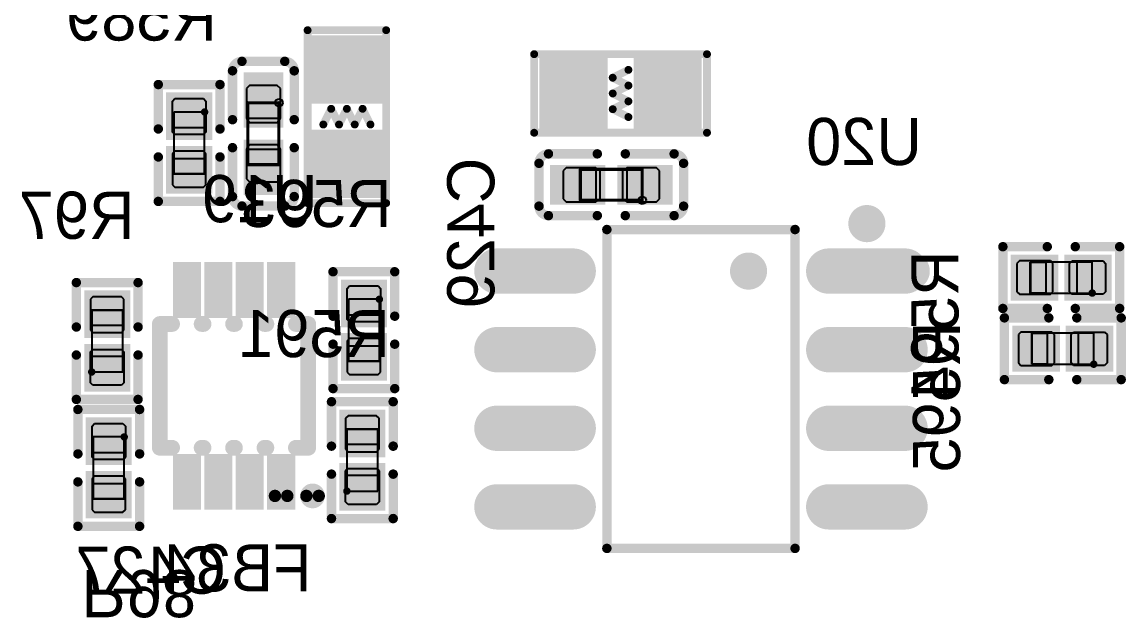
# Model space of a CAD drawing. Header units: millimetres. Extents: x 892 to 1144, y 1011 to 1123.
# Drawn here: x 1069.1 to 1086.95, y 1044.78 to 1054.4 of the extents above; entities that cross this region are included whole.
import ezdxf

# ---------------------------------------------------------------- set-up
doc = ezdxf.new("R2010")
doc.units = ezdxf.units.MM
for name, color, linetype in [('BottomLayer', 5, 'Continuous'), ('BottomOverlay', 54, 'Continuous'), ('BottomPaste', 16, 'Continuous'), ('BottomSolder', 6, 'Continuous'), ('Mechanical15', 56, 'Continuous'), ('Mechanical4', 56, 'Continuous'), ('Mechanical5', 56, 'Continuous'), ('Mechanical6', 56, 'Continuous')]:
    doc.layers.add(name, color=color, linetype=linetype)

msp = doc.modelspace()

# ---------------------------------------------------------------- linework, layer by layer
at = {"layer": 'BottomLayer', "const_width": 0.63}
for points in [[(1078.01, 1050.38), (1076.775, 1050.38)], [(1083.375, 1050.38), (1082.14, 1050.38)], [(1078.01, 1049.11), (1076.775, 1049.11)], [(1083.375, 1049.11), (1082.14, 1049.11)], [(1078.01, 1047.84), (1076.775, 1047.84)], [(1083.375, 1047.84), (1082.14, 1047.84)], [(1078.01, 1046.57), (1076.775, 1046.57)], [(1083.375, 1046.57), (1082.14, 1046.57)]]:
    msp.add_lwpolyline(points, dxfattribs=at)
at = {"layer": 'BottomLayer', "const_width": 0.315}
for points in [[(1076.618, 1050.38, 1), (1076.933, 1050.38, 1)], [(1077.853, 1050.38, 1), (1078.168, 1050.38, 1)], [(1081.982, 1050.38, 1), (1082.297, 1050.38, 1)], [(1083.217, 1050.38, 1), (1083.532, 1050.38, 1)], [(1076.618, 1049.11, 1), (1076.933, 1049.11, 1)], [(1077.853, 1049.11, 1), (1078.168, 1049.11, 1)], [(1081.982, 1049.11, 1), (1082.297, 1049.11, 1)], [(1083.217, 1049.11, 1), (1083.532, 1049.11, 1)], [(1076.618, 1047.84, 1), (1076.933, 1047.84, 1)], [(1077.853, 1047.84, 1), (1078.168, 1047.84, 1)], [(1081.982, 1047.84, 1), (1082.297, 1047.84, 1)], [(1083.217, 1047.84, 1), (1083.532, 1047.84, 1)], [(1076.618, 1046.57, 1), (1076.933, 1046.57, 1)], [(1077.853, 1046.57, 1), (1078.168, 1046.57, 1)], [(1081.982, 1046.57, 1), (1082.297, 1046.57, 1)], [(1083.217, 1046.57, 1), (1083.532, 1046.57, 1)]]:
    msp.add_lwpolyline(points, format="xyb", close=True, dxfattribs=at)
at = {"layer": 'BottomLayer'}
for points in [[(1073.842, 1053.187), (1074.858, 1053.187), (1073.842, 1054.086), (1074.858, 1054.086)], [(1078.462, 1052.742), (1078.462, 1053.758), (1077.564, 1052.742), (1077.564, 1053.758)], [(1079.986, 1052.742), (1079.986, 1053.758), (1079.088, 1052.742), (1079.088, 1053.758)], [(1072.73, 1053.54), (1072.73, 1052.75), (1073.27, 1053.54), (1073.27, 1052.75)], [(1071.53, 1053.166), (1071.53, 1052.6), (1072.07, 1053.166), (1072.07, 1052.6)], [(1072.73, 1052.45), (1072.73, 1051.66), (1073.27, 1052.45), (1073.27, 1051.66)], [(1073.842, 1051.663), (1074.858, 1051.663), (1073.842, 1052.562), (1074.858, 1052.562)], [(1071.53, 1052.3), (1071.53, 1051.734), (1072.07, 1052.3), (1072.07, 1051.734)], [(1078.475, 1052.045), (1077.685, 1052.045), (1078.475, 1051.505), (1077.685, 1051.505)], [(1079.565, 1052.045), (1078.775, 1052.045), (1079.565, 1051.505), (1078.775, 1051.505)], [(1085.75, 1050.545), (1085.184, 1050.545), (1085.75, 1050.005), (1085.184, 1050.005)], [(1086.616, 1050.545), (1086.05, 1050.545), (1086.616, 1050.005), (1086.05, 1050.005)], [(1071.638, 1049.725), (1071.888, 1049.725), (1071.638, 1050.425), (1071.888, 1050.425)], [(1072.146, 1049.725), (1072.396, 1049.725), (1072.146, 1050.425), (1072.396, 1050.425)], [(1072.654, 1049.725), (1072.904, 1049.725), (1072.654, 1050.425), (1072.904, 1050.425)], [(1073.162, 1049.725), (1073.412, 1049.725), (1073.162, 1050.425), (1073.412, 1050.425)], [(1074.355, 1050.141), (1074.355, 1049.575), (1074.895, 1050.141), (1074.895, 1049.575)], [(1070.745, 1049.4), (1070.745, 1049.966), (1070.205, 1049.4), (1070.205, 1049.966)], [(1074.355, 1049.275), (1074.355, 1048.709), (1074.895, 1049.275), (1074.895, 1048.709)], [(1085.775, 1049.395), (1085.209, 1049.395), (1085.775, 1048.855), (1085.209, 1048.855)], [(1086.641, 1049.395), (1086.075, 1049.395), (1086.641, 1048.855), (1086.075, 1048.855)], [(1070.745, 1048.534), (1070.745, 1049.1), (1070.205, 1048.534), (1070.205, 1049.1)], [(1074.87, 1047.475), (1074.87, 1048.041), (1074.33, 1047.475), (1074.33, 1048.041)], [(1070.23, 1047.916), (1070.23, 1047.35), (1070.77, 1047.916), (1070.77, 1047.35)], [(1071.638, 1046.625), (1071.888, 1046.625), (1071.638, 1047.325), (1071.888, 1047.325)], [(1072.146, 1046.625), (1072.396, 1046.625), (1072.146, 1047.325), (1072.396, 1047.325)], [(1072.654, 1046.625), (1072.904, 1046.625), (1072.654, 1047.325), (1072.904, 1047.325)], [(1073.162, 1046.625), (1073.412, 1046.625), (1073.162, 1047.325), (1073.412, 1047.325)], [(1074.87, 1046.609), (1074.87, 1047.175), (1074.33, 1046.609), (1074.33, 1047.175)], [(1070.23, 1047.05), (1070.23, 1046.484), (1070.77, 1047.05), (1070.77, 1046.484)]]:
    msp.add_solid(points, dxfattribs=at)
at = {"layer": 'BottomOverlay'}
for points, const_width in [([(1073.715, 1054.272), (1074.985, 1054.272)], 0.127), ([(1073.715, 1051.478), (1073.715, 1054.272)], 0.127), ([(1074.985, 1051.478), (1074.985, 1054.272)], 0.127), ([(1077.378, 1053.885), (1080.172, 1053.885)], 0.127), ([(1077.378, 1052.615), (1077.378, 1053.885)], 0.127), ([(1080.172, 1052.615), (1080.172, 1053.885)], 0.127), ([(1072.501, 1052.826), (1072.501, 1053.616)], 0.152), ([(1072.654, 1053.769), (1073.346, 1053.769)], 0.152), ([(1073.499, 1052.826), (1073.499, 1053.616)], 0.152), ([(1078.648, 1053.504), (1078.902, 1053.631)], 0.127), ([(1078.648, 1053.504), (1078.902, 1053.377)], 0.127), ([(1071.301, 1053.394), (1072.299, 1053.394)], 0.152), ([(1071.301, 1052.676), (1071.301, 1053.394)], 0.152), ([(1072.299, 1052.676), (1072.299, 1053.394)], 0.152), ([(1078.648, 1053.25), (1078.902, 1053.377)], 0.127), ([(1078.648, 1053.25), (1078.902, 1053.123)], 0.127), ([(1078.648, 1052.996), (1078.902, 1053.123)], 0.127), ([(1073.969, 1052.748), (1074.096, 1053.002)], 0.127), ([(1074.096, 1053.002), (1074.223, 1052.748)], 0.127), ([(1074.223, 1052.748), (1074.35, 1053.002)], 0.127), ([(1074.35, 1053.002), (1074.477, 1052.748)], 0.127), ([(1074.477, 1052.748), (1074.604, 1053.002)], 0.127), ([(1074.604, 1053.002), (1074.731, 1052.748)], 0.127), ([(1078.648, 1052.996), (1078.902, 1052.869)], 0.127), ([(1077.378, 1052.615), (1080.172, 1052.615)], 0.127), ([(1072.501, 1051.584), (1072.501, 1052.374)], 0.152), ([(1073.499, 1051.584), (1073.499, 1052.374)], 0.152), ([(1071.301, 1051.506), (1071.301, 1052.224)], 0.152), ([(1072.299, 1051.506), (1072.299, 1052.224)], 0.152), ([(1077.609, 1052.274), (1078.399, 1052.274)], 0.152), ([(1078.851, 1052.274), (1079.641, 1052.274)], 0.152), ([(1077.456, 1051.429), (1077.456, 1052.121)], 0.152), ([(1079.794, 1051.429), (1079.794, 1052.121)], 0.152), ([(1071.301, 1051.506), (1072.299, 1051.506)], 0.152), ([(1073.715, 1051.478), (1074.985, 1051.478)], 0.127), ([(1072.654, 1051.431), (1073.346, 1051.431)], 0.152), ([(1077.609, 1051.276), (1078.399, 1051.276)], 0.152), ([(1078.851, 1051.276), (1079.641, 1051.276)], 0.152), ([(1078.554, 1045.899), (1078.554, 1051.051)], 0.152), ([(1078.554, 1051.051), (1081.596, 1051.051)], 0.152), ([(1081.596, 1045.899), (1081.596, 1051.051)], 0.152), ([(1084.956, 1049.776), (1084.956, 1050.774)], 0.152), ([(1084.956, 1050.774), (1085.674, 1050.774)], 0.152), ([(1086.126, 1050.774), (1086.844, 1050.774)], 0.152), ([(1086.844, 1049.776), (1086.844, 1050.774)], 0.152), ([(1074.126, 1050.369), (1075.124, 1050.369)], 0.152), ([(1074.126, 1049.651), (1074.126, 1050.369)], 0.152), ([(1075.124, 1049.651), (1075.124, 1050.369)], 0.152), ([(1069.976, 1049.476), (1069.976, 1050.194)], 0.152), ([(1069.976, 1050.194), (1070.974, 1050.194)], 0.152), ([(1070.974, 1049.476), (1070.974, 1050.194)], 0.152), ([(1084.956, 1049.776), (1085.674, 1049.776)], 0.152), ([(1086.126, 1049.776), (1086.844, 1049.776)], 0.152), ([(1071.325, 1047.525), (1071.325, 1049.525)], 0.254), ([(1071.325, 1049.525), (1071.525, 1049.525)], 0.254), ([(1072.001, 1049.525), (1072.033, 1049.525)], 0.254), ([(1072.509, 1049.525), (1072.541, 1049.525)], 0.254), ([(1073.017, 1049.525), (1073.049, 1049.525)], 0.254), ([(1073.525, 1049.525), (1073.725, 1049.525)], 0.254), ([(1073.725, 1047.525), (1073.725, 1049.525)], 0.254), ([(1084.981, 1048.626), (1084.981, 1049.624)], 0.152), ([(1084.981, 1049.624), (1085.699, 1049.624)], 0.152), ([(1086.151, 1049.624), (1086.869, 1049.624)], 0.152), ([(1086.869, 1048.626), (1086.869, 1049.624)], 0.152), ([(1074.126, 1048.481), (1074.126, 1049.199)], 0.152), ([(1075.124, 1048.481), (1075.124, 1049.199)], 0.152), ([(1069.976, 1048.306), (1069.976, 1049.024)], 0.152), ([(1070.974, 1048.306), (1070.974, 1049.024)], 0.152), ([(1084.981, 1048.626), (1085.699, 1048.626)], 0.152), ([(1086.151, 1048.626), (1086.869, 1048.626)], 0.152), ([(1074.126, 1048.481), (1075.124, 1048.481)], 0.152), ([(1069.976, 1048.306), (1070.974, 1048.306)], 0.152), ([(1074.101, 1047.551), (1074.101, 1048.269)], 0.152), ([(1074.101, 1048.269), (1075.099, 1048.269)], 0.152), ([(1075.099, 1047.551), (1075.099, 1048.269)], 0.152), ([(1070.001, 1048.144), (1070.999, 1048.144)], 0.152), ([(1070.001, 1047.426), (1070.001, 1048.144)], 0.152), ([(1070.999, 1047.426), (1070.999, 1048.144)], 0.152), ([(1071.325, 1047.525), (1071.525, 1047.525)], 0.254), ([(1072.001, 1047.525), (1072.033, 1047.525)], 0.254), ([(1072.509, 1047.525), (1072.541, 1047.525)], 0.254), ([(1073.017, 1047.525), (1073.049, 1047.525)], 0.254), ([(1073.525, 1047.525), (1073.725, 1047.525)], 0.254), ([(1074.101, 1046.381), (1074.101, 1047.099)], 0.152), ([(1075.099, 1046.381), (1075.099, 1047.099)], 0.152), ([(1070.001, 1046.256), (1070.001, 1046.974)], 0.152), ([(1070.999, 1046.256), (1070.999, 1046.974)], 0.152), ([(1074.101, 1046.381), (1075.099, 1046.381)], 0.152), ([(1070.001, 1046.256), (1070.999, 1046.256)], 0.152), ([(1078.554, 1045.899), (1081.596, 1045.899)], 0.152)]:
    msp.add_lwpolyline(points, dxfattribs=dict(at, const_width=const_width))
for points, const_width in [([(1073.683, 1054.272, 1), (1073.747, 1054.272, 1)], 0.0635), ([(1073.683, 1054.272, 1), (1073.747, 1054.272, 1)], 0.0635), ([(1074.953, 1054.272, 1), (1075.017, 1054.272, 1)], 0.0635), ([(1074.953, 1054.272, 1), (1075.017, 1054.272, 1)], 0.0635), ([(1077.346, 1053.885, 1), (1077.41, 1053.885, 1)], 0.0635), ([(1077.346, 1053.885, 1), (1077.41, 1053.885, 1)], 0.0635), ([(1080.14, 1053.885, 1), (1080.204, 1053.885, 1)], 0.0635), ([(1080.14, 1053.885, 1), (1080.204, 1053.885, 1)], 0.0635), ([(1072.463, 1053.616, 1), (1072.539, 1053.616, 1)], 0.0762), ([(1072.463, 1053.616, 1), (1072.539, 1053.616, 1)], 0.0762), ([(1072.616, 1053.769, 1), (1072.692, 1053.769, 1)], 0.0762), ([(1072.616, 1053.769, 1), (1072.692, 1053.769, 1)], 0.0762), ([(1073.308, 1053.769, 1), (1073.384, 1053.769, 1)], 0.0762), ([(1073.308, 1053.769, 1), (1073.384, 1053.769, 1)], 0.0762), ([(1073.46, 1053.616, 1), (1073.537, 1053.616, 1)], 0.0762), ([(1073.46, 1053.616, 1), (1073.537, 1053.616, 1)], 0.0762), ([(1078.87, 1053.631, 1), (1078.934, 1053.631, 1)], 0.0635), ([(1078.616, 1053.504, 1), (1078.68, 1053.504, 1)], 0.0635), ([(1078.616, 1053.504, 1), (1078.68, 1053.504, 1)], 0.0635), ([(1071.263, 1053.394, 1), (1071.339, 1053.394, 1)], 0.0762), ([(1071.263, 1053.394, 1), (1071.339, 1053.394, 1)], 0.0762), ([(1072.26, 1053.394, 1), (1072.337, 1053.394, 1)], 0.0762), ([(1072.26, 1053.394, 1), (1072.337, 1053.394, 1)], 0.0762), ([(1078.87, 1053.377, 1), (1078.934, 1053.377, 1)], 0.0635), ([(1078.87, 1053.377, 1), (1078.934, 1053.377, 1)], 0.0635), ([(1078.616, 1053.25, 1), (1078.68, 1053.25, 1)], 0.0635), ([(1078.616, 1053.25, 1), (1078.68, 1053.25, 1)], 0.0635), ([(1078.87, 1053.123, 1), (1078.934, 1053.123, 1)], 0.0635), ([(1078.87, 1053.123, 1), (1078.934, 1053.123, 1)], 0.0635), ([(1074.064, 1053.002, 1), (1074.128, 1053.002, 1)], 0.0635), ([(1074.064, 1053.002, 1), (1074.128, 1053.002, 1)], 0.0635), ([(1074.318, 1053.002, 1), (1074.382, 1053.002, 1)], 0.0635), ([(1074.318, 1053.002, 1), (1074.382, 1053.002, 1)], 0.0635), ([(1074.572, 1053.002, 1), (1074.636, 1053.002, 1)], 0.0635), ([(1074.572, 1053.002, 1), (1074.636, 1053.002, 1)], 0.0635), ([(1078.616, 1052.996, 1), (1078.68, 1052.996, 1)], 0.0635), ([(1078.616, 1052.996, 1), (1078.68, 1052.996, 1)], 0.0635), ([(1072.463, 1052.826, 1), (1072.539, 1052.826, 1)], 0.0762), ([(1073.46, 1052.826, 1), (1073.537, 1052.826, 1)], 0.0762), ([(1073.937, 1052.748, 1), (1074.001, 1052.748, 1)], 0.0635), ([(1074.191, 1052.748, 1), (1074.255, 1052.748, 1)], 0.0635), ([(1074.191, 1052.748, 1), (1074.255, 1052.748, 1)], 0.0635), ([(1074.445, 1052.748, 1), (1074.509, 1052.748, 1)], 0.0635), ([(1074.445, 1052.748, 1), (1074.509, 1052.748, 1)], 0.0635), ([(1074.699, 1052.748, 1), (1074.763, 1052.748, 1)], 0.0635), ([(1078.87, 1052.869, 1), (1078.934, 1052.869, 1)], 0.0635), ([(1071.263, 1052.676, 1), (1071.339, 1052.676, 1)], 0.0762), ([(1072.26, 1052.676, 1), (1072.337, 1052.676, 1)], 0.0762), ([(1077.346, 1052.615, 1), (1077.41, 1052.615, 1)], 0.0635), ([(1077.346, 1052.615, 1), (1077.41, 1052.615, 1)], 0.0635), ([(1080.14, 1052.615, 1), (1080.204, 1052.615, 1)], 0.0635), ([(1080.14, 1052.615, 1), (1080.204, 1052.615, 1)], 0.0635), ([(1072.463, 1052.374, 1), (1072.539, 1052.374, 1)], 0.0762), ([(1073.46, 1052.374, 1), (1073.537, 1052.374, 1)], 0.0762), ([(1071.263, 1052.224, 1), (1071.339, 1052.224, 1)], 0.0762), ([(1072.26, 1052.224, 1), (1072.337, 1052.224, 1)], 0.0762), ([(1077.571, 1052.274, 1), (1077.647, 1052.274, 1)], 0.0762), ([(1077.571, 1052.274, 1), (1077.647, 1052.274, 1)], 0.0762), ([(1078.361, 1052.274, 1), (1078.437, 1052.274, 1)], 0.0762), ([(1078.813, 1052.274, 1), (1078.889, 1052.274, 1)], 0.0762), ([(1079.603, 1052.274, 1), (1079.679, 1052.274, 1)], 0.0762), ([(1079.603, 1052.274, 1), (1079.679, 1052.274, 1)], 0.0762), ([(1077.418, 1052.121, 1), (1077.494, 1052.121, 1)], 0.0762), ([(1077.418, 1052.121, 1), (1077.494, 1052.121, 1)], 0.0762), ([(1079.756, 1052.121, 1), (1079.832, 1052.121, 1)], 0.0762), ([(1079.756, 1052.121, 1), (1079.832, 1052.121, 1)], 0.0762), ([(1071.263, 1051.506, 1), (1071.339, 1051.506, 1)], 0.0762), ([(1071.263, 1051.506, 1), (1071.339, 1051.506, 1)], 0.0762), ([(1072.26, 1051.506, 1), (1072.337, 1051.506, 1)], 0.0762), ([(1072.26, 1051.506, 1), (1072.337, 1051.506, 1)], 0.0762), ([(1072.463, 1051.584, 1), (1072.539, 1051.584, 1)], 0.0762), ([(1072.463, 1051.584, 1), (1072.539, 1051.584, 1)], 0.0762), ([(1073.46, 1051.584, 1), (1073.537, 1051.584, 1)], 0.0762), ([(1073.46, 1051.584, 1), (1073.537, 1051.584, 1)], 0.0762), ([(1073.683, 1051.478, 1), (1073.747, 1051.478, 1)], 0.0635), ([(1073.683, 1051.478, 1), (1073.747, 1051.478, 1)], 0.0635), ([(1074.953, 1051.478, 1), (1075.017, 1051.478, 1)], 0.0635), ([(1074.953, 1051.478, 1), (1075.017, 1051.478, 1)], 0.0635), ([(1072.616, 1051.431, 1), (1072.692, 1051.431, 1)], 0.0762), ([(1072.616, 1051.431, 1), (1072.692, 1051.431, 1)], 0.0762), ([(1073.308, 1051.431, 1), (1073.384, 1051.431, 1)], 0.0762), ([(1073.308, 1051.431, 1), (1073.384, 1051.431, 1)], 0.0762), ([(1077.418, 1051.429, 1), (1077.494, 1051.429, 1)], 0.0762), ([(1077.418, 1051.429, 1), (1077.494, 1051.429, 1)], 0.0762), ([(1079.756, 1051.429, 1), (1079.832, 1051.429, 1)], 0.0762), ([(1079.756, 1051.429, 1), (1079.832, 1051.429, 1)], 0.0762), ([(1082.908, 1051.147, 1), (1082.607, 1051.147, 1)], 0.3), ([(1077.571, 1051.276, 1), (1077.647, 1051.276, 1)], 0.0762), ([(1077.571, 1051.276, 1), (1077.647, 1051.276, 1)], 0.0762), ([(1078.361, 1051.276, 1), (1078.437, 1051.276, 1)], 0.0762), ([(1078.813, 1051.276, 1), (1078.889, 1051.276, 1)], 0.0762), ([(1079.603, 1051.276, 1), (1079.679, 1051.276, 1)], 0.0762), ([(1079.603, 1051.276, 1), (1079.679, 1051.276, 1)], 0.0762), ([(1082.532, 1051.147, 1), (1082.682, 1051.147, 1)], 0.15), ([(1082.833, 1051.147, 1), (1082.983, 1051.147, 1)], 0.15), ([(1078.515, 1051.051, 1), (1078.592, 1051.051, 1)], 0.0762), ([(1078.515, 1051.051, 1), (1078.592, 1051.051, 1)], 0.0762), ([(1081.558, 1051.051, 1), (1081.635, 1051.051, 1)], 0.0762), ([(1081.558, 1051.051, 1), (1081.635, 1051.051, 1)], 0.0762), ([(1084.918, 1050.774, 1), (1084.994, 1050.774, 1)], 0.0762), ([(1084.918, 1050.774, 1), (1084.994, 1050.774, 1)], 0.0762), ([(1085.636, 1050.774, 1), (1085.712, 1050.774, 1)], 0.0762), ([(1086.088, 1050.774, 1), (1086.164, 1050.774, 1)], 0.0762), ([(1086.806, 1050.774, 1), (1086.882, 1050.774, 1)], 0.0762), ([(1086.806, 1050.774, 1), (1086.882, 1050.774, 1)], 0.0762), ([(1080.994, 1050.38, 1), (1080.694, 1050.38, 1)], 0.3), ([(1080.619, 1050.38, 1), (1080.769, 1050.38, 1)], 0.15), ([(1080.919, 1050.38, 1), (1081.069, 1050.38, 1)], 0.15), ([(1074.088, 1050.369, 1), (1074.164, 1050.369, 1)], 0.0762), ([(1074.088, 1050.369, 1), (1074.164, 1050.369, 1)], 0.0762), ([(1075.086, 1050.369, 1), (1075.162, 1050.369, 1)], 0.0762), ([(1075.086, 1050.369, 1), (1075.162, 1050.369, 1)], 0.0762), ([(1069.938, 1050.194, 1), (1070.014, 1050.194, 1)], 0.0762), ([(1069.938, 1050.194, 1), (1070.014, 1050.194, 1)], 0.0762), ([(1070.936, 1050.194, 1), (1071.012, 1050.194, 1)], 0.0762), ([(1070.936, 1050.194, 1), (1071.012, 1050.194, 1)], 0.0762), ([(1084.918, 1049.776, 1), (1084.994, 1049.776, 1)], 0.0762), ([(1084.918, 1049.776, 1), (1084.994, 1049.776, 1)], 0.0762), ([(1085.636, 1049.776, 1), (1085.712, 1049.776, 1)], 0.0762), ([(1086.088, 1049.776, 1), (1086.164, 1049.776, 1)], 0.0762), ([(1086.806, 1049.776, 1), (1086.882, 1049.776, 1)], 0.0762), ([(1086.806, 1049.776, 1), (1086.882, 1049.776, 1)], 0.0762), ([(1071.262, 1049.525, 1), (1071.389, 1049.525, 1)], 0.127), ([(1071.262, 1049.525, 1), (1071.389, 1049.525, 1)], 0.127), ([(1071.461, 1049.525, 1), (1071.588, 1049.525, 1)], 0.127), ([(1071.938, 1049.525, 1), (1072.065, 1049.525, 1)], 0.127), ([(1071.969, 1049.525, 1), (1072.096, 1049.525, 1)], 0.127), ([(1072.446, 1049.525, 1), (1072.573, 1049.525, 1)], 0.127), ([(1072.477, 1049.525, 1), (1072.604, 1049.525, 1)], 0.127), ([(1072.954, 1049.525, 1), (1073.081, 1049.525, 1)], 0.127), ([(1072.985, 1049.525, 1), (1073.112, 1049.525, 1)], 0.127), ([(1073.462, 1049.525, 1), (1073.589, 1049.525, 1)], 0.127), ([(1073.662, 1049.525, 1), (1073.789, 1049.525, 1)], 0.127), ([(1073.662, 1049.525, 1), (1073.789, 1049.525, 1)], 0.127), ([(1074.088, 1049.651, 1), (1074.164, 1049.651, 1)], 0.0762), ([(1075.086, 1049.651, 1), (1075.162, 1049.651, 1)], 0.0762), ([(1084.943, 1049.624, 1), (1085.019, 1049.624, 1)], 0.0762), ([(1084.943, 1049.624, 1), (1085.019, 1049.624, 1)], 0.0762), ([(1085.661, 1049.624, 1), (1085.737, 1049.624, 1)], 0.0762), ([(1086.113, 1049.624, 1), (1086.189, 1049.624, 1)], 0.0762), ([(1086.831, 1049.624, 1), (1086.907, 1049.624, 1)], 0.0762), ([(1086.831, 1049.624, 1), (1086.907, 1049.624, 1)], 0.0762), ([(1069.938, 1049.476, 1), (1070.014, 1049.476, 1)], 0.0762), ([(1070.936, 1049.476, 1), (1071.012, 1049.476, 1)], 0.0762), ([(1074.088, 1049.199, 1), (1074.164, 1049.199, 1)], 0.0762), ([(1075.086, 1049.199, 1), (1075.162, 1049.199, 1)], 0.0762), ([(1069.938, 1049.024, 1), (1070.014, 1049.024, 1)], 0.0762), ([(1070.936, 1049.024, 1), (1071.012, 1049.024, 1)], 0.0762), ([(1084.943, 1048.626, 1), (1085.019, 1048.626, 1)], 0.0762), ([(1084.943, 1048.626, 1), (1085.019, 1048.626, 1)], 0.0762), ([(1085.661, 1048.626, 1), (1085.737, 1048.626, 1)], 0.0762), ([(1086.113, 1048.626, 1), (1086.189, 1048.626, 1)], 0.0762), ([(1086.831, 1048.626, 1), (1086.907, 1048.626, 1)], 0.0762), ([(1086.831, 1048.626, 1), (1086.907, 1048.626, 1)], 0.0762), ([(1074.088, 1048.481, 1), (1074.164, 1048.481, 1)], 0.0762), ([(1074.088, 1048.481, 1), (1074.164, 1048.481, 1)], 0.0762), ([(1075.086, 1048.481, 1), (1075.162, 1048.481, 1)], 0.0762), ([(1075.086, 1048.481, 1), (1075.162, 1048.481, 1)], 0.0762), ([(1069.938, 1048.306, 1), (1070.014, 1048.306, 1)], 0.0762), ([(1069.938, 1048.306, 1), (1070.014, 1048.306, 1)], 0.0762), ([(1070.936, 1048.306, 1), (1071.012, 1048.306, 1)], 0.0762), ([(1070.936, 1048.306, 1), (1071.012, 1048.306, 1)], 0.0762), ([(1074.063, 1048.269, 1), (1074.139, 1048.269, 1)], 0.0762), ([(1074.063, 1048.269, 1), (1074.139, 1048.269, 1)], 0.0762), ([(1075.06, 1048.269, 1), (1075.137, 1048.269, 1)], 0.0762), ([(1075.06, 1048.269, 1), (1075.137, 1048.269, 1)], 0.0762), ([(1069.963, 1048.144, 1), (1070.039, 1048.144, 1)], 0.0762), ([(1069.963, 1048.144, 1), (1070.039, 1048.144, 1)], 0.0762), ([(1070.96, 1048.144, 1), (1071.037, 1048.144, 1)], 0.0762), ([(1070.96, 1048.144, 1), (1071.037, 1048.144, 1)], 0.0762), ([(1071.262, 1047.525, 1), (1071.389, 1047.525, 1)], 0.127), ([(1071.262, 1047.525, 1), (1071.389, 1047.525, 1)], 0.127), ([(1071.461, 1047.525, 1), (1071.588, 1047.525, 1)], 0.127), ([(1071.938, 1047.525, 1), (1072.065, 1047.525, 1)], 0.127), ([(1071.969, 1047.525, 1), (1072.096, 1047.525, 1)], 0.127), ([(1072.446, 1047.525, 1), (1072.573, 1047.525, 1)], 0.127), ([(1072.477, 1047.525, 1), (1072.604, 1047.525, 1)], 0.127), ([(1072.954, 1047.525, 1), (1073.081, 1047.525, 1)], 0.127), ([(1072.985, 1047.525, 1), (1073.112, 1047.525, 1)], 0.127), ([(1073.462, 1047.525, 1), (1073.589, 1047.525, 1)], 0.127), ([(1073.662, 1047.525, 1), (1073.789, 1047.525, 1)], 0.127), ([(1073.662, 1047.525, 1), (1073.789, 1047.525, 1)], 0.127), ([(1074.063, 1047.551, 1), (1074.139, 1047.551, 1)], 0.0762), ([(1075.06, 1047.551, 1), (1075.137, 1047.551, 1)], 0.0762), ([(1069.963, 1047.426, 1), (1070.039, 1047.426, 1)], 0.0762), ([(1070.96, 1047.426, 1), (1071.037, 1047.426, 1)], 0.0762), ([(1074.063, 1047.099, 1), (1074.139, 1047.099, 1)], 0.0762), ([(1075.06, 1047.099, 1), (1075.137, 1047.099, 1)], 0.0762), ([(1069.963, 1046.974, 1), (1070.039, 1046.974, 1)], 0.0762), ([(1070.96, 1046.974, 1), (1071.037, 1046.974, 1)], 0.0762), ([(1073.895, 1046.747, 1), (1073.695, 1046.747, 1)], 0.2), ([(1073.645, 1046.747, 1), (1073.745, 1046.747, 1)], 0.1), ([(1073.845, 1046.747, 1), (1073.945, 1046.747, 1)], 0.1), ([(1074.063, 1046.381, 1), (1074.139, 1046.381, 1)], 0.0762), ([(1074.063, 1046.381, 1), (1074.139, 1046.381, 1)], 0.0762), ([(1075.06, 1046.381, 1), (1075.137, 1046.381, 1)], 0.0762), ([(1075.06, 1046.381, 1), (1075.137, 1046.381, 1)], 0.0762), ([(1069.963, 1046.256, 1), (1070.039, 1046.256, 1)], 0.0762), ([(1069.963, 1046.256, 1), (1070.039, 1046.256, 1)], 0.0762), ([(1070.96, 1046.256, 1), (1071.037, 1046.256, 1)], 0.0762), ([(1070.96, 1046.256, 1), (1071.037, 1046.256, 1)], 0.0762), ([(1078.515, 1045.899, 1), (1078.592, 1045.899, 1)], 0.0762), ([(1078.515, 1045.899, 1), (1078.592, 1045.899, 1)], 0.0762), ([(1081.558, 1045.899, 1), (1081.635, 1045.899, 1)], 0.0762), ([(1081.558, 1045.899, 1), (1081.635, 1045.899, 1)], 0.0762)]:
    msp.add_lwpolyline(points, format="xyb", close=True, dxfattribs=dict(at, const_width=const_width))
at = {"layer": 'BottomOverlay', "const_width": 0.152}
for points in [[(1072.501, 1053.616, -0.414214), (1072.654, 1053.769)], [(1073.346, 1053.769, -0.414214), (1073.499, 1053.616)], [(1077.456, 1052.121, -0.414214), (1077.609, 1052.274)], [(1079.641, 1052.274, -0.414214), (1079.794, 1052.121)], [(1072.654, 1051.431, -0.414214), (1072.501, 1051.584)], [(1073.499, 1051.584, -0.414214), (1073.346, 1051.431)], [(1077.609, 1051.276, -0.414214), (1077.456, 1051.429)], [(1079.794, 1051.429, -0.414214), (1079.641, 1051.276)]]:
    msp.add_lwpolyline(points, format="xyb", dxfattribs=at)
at = {"layer": 'BottomPaste'}
for p, q in [((1072.775, 1053.38), (1072.725, 1053.33)), ((1072.725, 1053.33), (1072.725, 1052.85)), ((1073.225, 1053.38), (1072.775, 1053.38)), ((1073.275, 1053.33), (1073.225, 1053.38)), ((1073.275, 1052.85), (1073.275, 1053.33)), ((1071.53, 1053.126), (1071.57, 1053.166)), ((1071.57, 1053.166), (1072.03, 1053.166)), ((1072.03, 1053.166), (1072.07, 1053.126)), ((1071.53, 1052.625), (1071.53, 1053.126)), ((1072.07, 1053.126), (1072.07, 1052.625)), ((1072.725, 1052.85), (1072.775, 1052.78)), ((1073.225, 1052.78), (1073.275, 1052.85)), ((1071.57, 1052.585), (1071.53, 1052.625)), ((1072.07, 1052.625), (1072.03, 1052.585)), ((1072.775, 1052.78), (1073.225, 1052.78)), ((1072.03, 1052.585), (1071.57, 1052.585)), ((1071.57, 1052.315), (1071.53, 1052.275)), ((1071.53, 1052.275), (1071.53, 1051.774)), ((1072.03, 1052.315), (1071.57, 1052.315)), ((1072.07, 1052.275), (1072.03, 1052.315)), ((1072.07, 1051.774), (1072.07, 1052.275)), ((1072.775, 1052.42), (1072.725, 1052.35)), ((1072.725, 1052.35), (1072.725, 1051.87)), ((1073.225, 1052.42), (1072.775, 1052.42)), ((1073.275, 1052.35), (1073.225, 1052.42)), ((1073.275, 1051.87), (1073.275, 1052.35)), ((1077.895, 1052.05), (1077.845, 1052)), ((1077.845, 1052), (1077.845, 1051.55)), ((1078.375, 1052.05), (1077.895, 1052.05)), ((1078.445, 1052), (1078.375, 1052.05)), ((1078.445, 1051.55), (1078.445, 1052)), ((1078.875, 1052.05), (1078.805, 1052)), ((1078.805, 1052), (1078.805, 1051.55)), ((1079.355, 1052.05), (1078.875, 1052.05)), ((1079.405, 1052), (1079.355, 1052.05)), ((1079.405, 1051.55), (1079.405, 1052)), ((1071.53, 1051.774), (1071.57, 1051.734)), ((1071.57, 1051.734), (1072.03, 1051.734)), ((1072.03, 1051.734), (1072.07, 1051.774)), ((1072.725, 1051.87), (1072.775, 1051.82)), ((1072.775, 1051.82), (1073.225, 1051.82)), ((1073.225, 1051.82), (1073.275, 1051.87)), ((1077.845, 1051.55), (1077.895, 1051.5)), ((1078.375, 1051.5), (1078.445, 1051.55)), ((1078.805, 1051.55), (1078.875, 1051.5)), ((1079.355, 1051.5), (1079.405, 1051.55)), ((1077.895, 1051.5), (1078.375, 1051.5)), ((1078.875, 1051.5), (1079.355, 1051.5)), ((1085.224, 1050.545), (1085.184, 1050.505)), ((1085.184, 1050.505), (1085.184, 1050.045)), ((1085.725, 1050.545), (1085.224, 1050.545)), ((1085.765, 1050.505), (1085.725, 1050.545)), ((1085.765, 1050.045), (1085.765, 1050.505)), ((1086.035, 1050.505), (1086.075, 1050.545)), ((1086.035, 1050.045), (1086.035, 1050.505)), ((1086.075, 1050.545), (1086.576, 1050.545)), ((1086.576, 1050.545), (1086.616, 1050.505)), ((1086.616, 1050.505), (1086.616, 1050.045)), ((1074.355, 1050.101), (1074.395, 1050.141)), ((1074.395, 1050.141), (1074.855, 1050.141)), ((1074.855, 1050.141), (1074.895, 1050.101)), ((1070.245, 1049.966), (1070.205, 1049.926)), ((1070.705, 1049.966), (1070.245, 1049.966)), ((1070.745, 1049.926), (1070.705, 1049.966)), ((1074.355, 1049.6), (1074.355, 1050.101)), ((1074.895, 1050.101), (1074.895, 1049.6)), ((1085.184, 1050.045), (1085.224, 1050.005)), ((1085.224, 1050.005), (1085.725, 1050.005)), ((1085.725, 1050.005), (1085.765, 1050.045)), ((1086.075, 1050.005), (1086.035, 1050.045)), ((1086.576, 1050.005), (1086.075, 1050.005)), ((1086.616, 1050.045), (1086.576, 1050.005)), ((1070.205, 1049.926), (1070.205, 1049.425)), ((1070.745, 1049.425), (1070.745, 1049.926)), ((1074.395, 1049.56), (1074.355, 1049.6)), ((1074.895, 1049.6), (1074.855, 1049.56)), ((1070.205, 1049.425), (1070.245, 1049.385)), ((1070.705, 1049.385), (1070.745, 1049.425)), ((1074.855, 1049.56), (1074.395, 1049.56)), ((1070.245, 1049.385), (1070.705, 1049.385)), ((1074.395, 1049.29), (1074.355, 1049.25)), ((1074.355, 1049.25), (1074.355, 1048.749)), ((1074.855, 1049.29), (1074.395, 1049.29)), ((1074.895, 1049.25), (1074.855, 1049.29)), ((1074.895, 1048.749), (1074.895, 1049.25)), ((1085.249, 1049.395), (1085.209, 1049.355)), ((1085.209, 1049.355), (1085.209, 1048.895)), ((1085.75, 1049.395), (1085.249, 1049.395)), ((1085.79, 1049.355), (1085.75, 1049.395)), ((1085.79, 1048.895), (1085.79, 1049.355)), ((1086.06, 1049.355), (1086.1, 1049.395)), ((1086.06, 1048.895), (1086.06, 1049.355)), ((1086.1, 1049.395), (1086.601, 1049.395)), ((1086.601, 1049.395), (1086.641, 1049.355)), ((1086.641, 1049.355), (1086.641, 1048.895)), ((1070.205, 1049.075), (1070.245, 1049.115)), ((1070.205, 1048.574), (1070.205, 1049.075)), ((1070.245, 1049.115), (1070.705, 1049.115)), ((1070.705, 1049.115), (1070.745, 1049.075)), ((1070.745, 1049.075), (1070.745, 1048.574)), ((1085.209, 1048.895), (1085.249, 1048.855)), ((1085.75, 1048.855), (1085.79, 1048.895)), ((1086.1, 1048.855), (1086.06, 1048.895)), ((1086.641, 1048.895), (1086.601, 1048.855)), ((1074.355, 1048.749), (1074.395, 1048.709)), ((1074.395, 1048.709), (1074.855, 1048.709)), ((1074.855, 1048.709), (1074.895, 1048.749)), ((1085.249, 1048.855), (1085.75, 1048.855)), ((1086.601, 1048.855), (1086.1, 1048.855)), ((1070.245, 1048.534), (1070.205, 1048.574)), ((1070.705, 1048.534), (1070.245, 1048.534)), ((1070.745, 1048.574), (1070.705, 1048.534)), ((1074.37, 1048.041), (1074.33, 1048.001)), ((1074.33, 1048.001), (1074.33, 1047.5)), ((1074.83, 1048.041), (1074.37, 1048.041)), ((1074.87, 1048.001), (1074.83, 1048.041)), ((1074.87, 1047.5), (1074.87, 1048.001)), ((1070.23, 1047.876), (1070.27, 1047.916)), ((1070.23, 1047.375), (1070.23, 1047.876)), ((1070.27, 1047.916), (1070.73, 1047.916)), ((1070.73, 1047.916), (1070.77, 1047.876)), ((1070.77, 1047.876), (1070.77, 1047.375)), ((1074.33, 1047.5), (1074.37, 1047.46)), ((1074.37, 1047.46), (1074.83, 1047.46)), ((1074.83, 1047.46), (1074.87, 1047.5)), ((1070.27, 1047.335), (1070.23, 1047.375)), ((1070.73, 1047.335), (1070.27, 1047.335)), ((1070.77, 1047.375), (1070.73, 1047.335)), ((1074.33, 1047.15), (1074.37, 1047.19)), ((1074.33, 1046.649), (1074.33, 1047.15)), ((1074.37, 1047.19), (1074.83, 1047.19)), ((1074.83, 1047.19), (1074.87, 1047.15)), ((1074.87, 1047.15), (1074.87, 1046.649)), ((1070.27, 1047.065), (1070.23, 1047.025)), ((1070.23, 1047.025), (1070.23, 1046.524)), ((1070.73, 1047.065), (1070.27, 1047.065)), ((1070.77, 1047.025), (1070.73, 1047.065)), ((1070.77, 1046.524), (1070.77, 1047.025)), ((1074.37, 1046.609), (1074.33, 1046.649)), ((1074.83, 1046.609), (1074.37, 1046.609)), ((1074.87, 1046.649), (1074.83, 1046.609)), ((1070.23, 1046.524), (1070.27, 1046.484)), ((1070.27, 1046.484), (1070.73, 1046.484)), ((1070.73, 1046.484), (1070.77, 1046.524))]:
    msp.add_line(p, q, dxfattribs=at)
at = {"layer": 'BottomPaste', "const_width": 0.63}
for points in [[(1078.01, 1050.38), (1076.775, 1050.38)], [(1083.375, 1050.38), (1082.14, 1050.38)], [(1078.01, 1049.11), (1076.775, 1049.11)], [(1083.375, 1049.11), (1082.14, 1049.11)], [(1078.01, 1047.84), (1076.775, 1047.84)], [(1083.375, 1047.84), (1082.14, 1047.84)], [(1078.01, 1046.57), (1076.775, 1046.57)], [(1083.375, 1046.57), (1082.14, 1046.57)]]:
    msp.add_lwpolyline(points, dxfattribs=at)
at = {"layer": 'BottomPaste', "const_width": 0.315}
for points in [[(1076.618, 1050.38, 1), (1076.933, 1050.38, 1)], [(1077.853, 1050.38, 1), (1078.168, 1050.38, 1)], [(1081.982, 1050.38, 1), (1082.297, 1050.38, 1)], [(1083.217, 1050.38, 1), (1083.532, 1050.38, 1)], [(1076.618, 1049.11, 1), (1076.933, 1049.11, 1)], [(1077.853, 1049.11, 1), (1078.168, 1049.11, 1)], [(1081.982, 1049.11, 1), (1082.297, 1049.11, 1)], [(1083.217, 1049.11, 1), (1083.532, 1049.11, 1)], [(1076.618, 1047.84, 1), (1076.933, 1047.84, 1)], [(1077.853, 1047.84, 1), (1078.168, 1047.84, 1)], [(1081.982, 1047.84, 1), (1082.297, 1047.84, 1)], [(1083.217, 1047.84, 1), (1083.532, 1047.84, 1)], [(1076.618, 1046.57, 1), (1076.933, 1046.57, 1)], [(1077.853, 1046.57, 1), (1078.168, 1046.57, 1)], [(1081.982, 1046.57, 1), (1082.297, 1046.57, 1)], [(1083.217, 1046.57, 1), (1083.532, 1046.57, 1)]]:
    msp.add_lwpolyline(points, format="xyb", close=True, dxfattribs=at)
at = {"layer": 'BottomPaste'}
for points in [[(1073.842, 1053.187), (1074.858, 1053.187), (1073.842, 1054.086), (1074.858, 1054.086)], [(1078.462, 1052.742), (1078.462, 1053.758), (1077.564, 1052.742), (1077.564, 1053.758)], [(1079.986, 1052.742), (1079.986, 1053.758), (1079.088, 1052.742), (1079.088, 1053.758)], [(1072.73, 1053.54), (1072.73, 1052.75), (1073.27, 1053.54), (1073.27, 1052.75)], [(1071.53, 1053.166), (1071.53, 1052.6), (1072.07, 1053.166), (1072.07, 1052.6)], [(1072.73, 1052.45), (1072.73, 1051.66), (1073.27, 1052.45), (1073.27, 1051.66)], [(1073.842, 1051.663), (1074.858, 1051.663), (1073.842, 1052.562), (1074.858, 1052.562)], [(1071.53, 1052.3), (1071.53, 1051.734), (1072.07, 1052.3), (1072.07, 1051.734)], [(1078.475, 1052.045), (1077.685, 1052.045), (1078.475, 1051.505), (1077.685, 1051.505)], [(1079.565, 1052.045), (1078.775, 1052.045), (1079.565, 1051.505), (1078.775, 1051.505)], [(1085.75, 1050.545), (1085.184, 1050.545), (1085.75, 1050.005), (1085.184, 1050.005)], [(1086.616, 1050.545), (1086.05, 1050.545), (1086.616, 1050.005), (1086.05, 1050.005)], [(1071.638, 1049.725), (1071.888, 1049.725), (1071.638, 1050.425), (1071.888, 1050.425)], [(1072.146, 1049.725), (1072.396, 1049.725), (1072.146, 1050.425), (1072.396, 1050.425)], [(1072.654, 1049.725), (1072.904, 1049.725), (1072.654, 1050.425), (1072.904, 1050.425)], [(1073.162, 1049.725), (1073.412, 1049.725), (1073.162, 1050.425), (1073.412, 1050.425)], [(1074.355, 1050.141), (1074.355, 1049.575), (1074.895, 1050.141), (1074.895, 1049.575)], [(1070.745, 1049.4), (1070.745, 1049.966), (1070.205, 1049.4), (1070.205, 1049.966)], [(1074.355, 1049.275), (1074.355, 1048.709), (1074.895, 1049.275), (1074.895, 1048.709)], [(1085.775, 1049.395), (1085.209, 1049.395), (1085.775, 1048.855), (1085.209, 1048.855)], [(1086.641, 1049.395), (1086.075, 1049.395), (1086.641, 1048.855), (1086.075, 1048.855)], [(1070.745, 1048.534), (1070.745, 1049.1), (1070.205, 1048.534), (1070.205, 1049.1)], [(1074.87, 1047.475), (1074.87, 1048.041), (1074.33, 1047.475), (1074.33, 1048.041)], [(1070.23, 1047.916), (1070.23, 1047.35), (1070.77, 1047.916), (1070.77, 1047.35)], [(1071.638, 1046.625), (1071.888, 1046.625), (1071.638, 1047.325), (1071.888, 1047.325)], [(1072.146, 1046.625), (1072.396, 1046.625), (1072.146, 1047.325), (1072.396, 1047.325)], [(1072.654, 1046.625), (1072.904, 1046.625), (1072.654, 1047.325), (1072.904, 1047.325)], [(1073.162, 1046.625), (1073.412, 1046.625), (1073.162, 1047.325), (1073.412, 1047.325)], [(1074.87, 1046.609), (1074.87, 1047.175), (1074.33, 1046.609), (1074.33, 1047.175)], [(1070.23, 1047.05), (1070.23, 1046.484), (1070.77, 1047.05), (1070.77, 1046.484)]]:
    msp.add_solid(points, dxfattribs=at)
at = {"layer": 'BottomSolder', "const_width": 0.732}
for points in [[(1078.01, 1050.38), (1076.775, 1050.38)], [(1083.375, 1050.38), (1082.14, 1050.38)], [(1078.01, 1049.11), (1076.775, 1049.11)], [(1083.375, 1049.11), (1082.14, 1049.11)], [(1078.01, 1047.84), (1076.775, 1047.84)], [(1083.375, 1047.84), (1082.14, 1047.84)], [(1078.01, 1046.57), (1076.775, 1046.57)], [(1083.375, 1046.57), (1082.14, 1046.57)]]:
    msp.add_lwpolyline(points, dxfattribs=at)
at = {"layer": 'BottomSolder', "const_width": 0.366}
for points in [[(1076.592, 1050.38, 1), (1076.958, 1050.38, 1)], [(1077.827, 1050.38, 1), (1078.193, 1050.38, 1)], [(1081.957, 1050.38, 1), (1082.323, 1050.38, 1)], [(1083.192, 1050.38, 1), (1083.558, 1050.38, 1)], [(1076.592, 1049.11, 1), (1076.958, 1049.11, 1)], [(1077.827, 1049.11, 1), (1078.193, 1049.11, 1)], [(1081.957, 1049.11, 1), (1082.323, 1049.11, 1)], [(1083.192, 1049.11, 1), (1083.558, 1049.11, 1)], [(1076.592, 1047.84, 1), (1076.958, 1047.84, 1)], [(1077.827, 1047.84, 1), (1078.193, 1047.84, 1)], [(1081.957, 1047.84, 1), (1082.323, 1047.84, 1)], [(1083.192, 1047.84, 1), (1083.558, 1047.84, 1)], [(1076.592, 1046.57, 1), (1076.958, 1046.57, 1)], [(1077.827, 1046.57, 1), (1078.193, 1046.57, 1)], [(1081.957, 1046.57, 1), (1082.323, 1046.57, 1)], [(1083.192, 1046.57, 1), (1083.558, 1046.57, 1)]]:
    msp.add_lwpolyline(points, format="xyb", close=True, dxfattribs=at)
at = {"layer": 'BottomSolder'}
for points in [[(1073.74, 1053.086), (1074.96, 1053.086), (1073.74, 1054.188), (1074.96, 1054.188)], [(1078.564, 1052.64), (1078.564, 1053.86), (1077.462, 1052.64), (1077.462, 1053.86)], [(1080.088, 1052.64), (1080.088, 1053.86), (1078.986, 1052.64), (1078.986, 1053.86)], [(1072.679, 1053.591), (1072.679, 1052.699), (1073.321, 1053.591), (1073.321, 1052.699)], [(1071.428, 1053.267), (1071.428, 1052.498), (1072.172, 1053.267), (1072.172, 1052.498)], [(1073.74, 1051.562), (1074.96, 1051.562), (1073.74, 1052.664), (1074.96, 1052.664)], [(1072.679, 1052.501), (1072.679, 1051.609), (1073.321, 1052.501), (1073.321, 1051.609)], [(1071.428, 1052.402), (1071.428, 1051.633), (1072.172, 1052.402), (1072.172, 1051.633)], [(1078.526, 1052.096), (1077.634, 1052.096), (1078.526, 1051.454), (1077.634, 1051.454)], [(1079.616, 1052.096), (1078.724, 1052.096), (1079.616, 1051.454), (1078.724, 1051.454)], [(1085.852, 1050.647), (1085.083, 1050.647), (1085.852, 1049.903), (1085.083, 1049.903)], [(1086.717, 1050.647), (1085.948, 1050.647), (1086.717, 1049.903), (1085.948, 1049.903)], [(1071.536, 1049.623), (1071.99, 1049.623), (1071.536, 1050.527), (1071.99, 1050.527)], [(1072.044, 1049.623), (1072.498, 1049.623), (1072.044, 1050.527), (1072.498, 1050.527)], [(1072.552, 1049.623), (1073.006, 1049.623), (1072.552, 1050.527), (1073.006, 1050.527)], [(1073.06, 1049.623), (1073.514, 1049.623), (1073.06, 1050.527), (1073.514, 1050.527)], [(1074.253, 1050.242), (1074.253, 1049.473), (1074.997, 1050.242), (1074.997, 1049.473)], [(1070.847, 1049.298), (1070.847, 1050.067), (1070.103, 1049.298), (1070.103, 1050.067)], [(1085.877, 1049.497), (1085.108, 1049.497), (1085.877, 1048.753), (1085.108, 1048.753)], [(1086.742, 1049.497), (1085.973, 1049.497), (1086.742, 1048.753), (1085.973, 1048.753)], [(1074.253, 1049.377), (1074.253, 1048.608), (1074.997, 1049.377), (1074.997, 1048.608)], [(1070.847, 1048.433), (1070.847, 1049.202), (1070.103, 1048.433), (1070.103, 1049.202)], [(1070.128, 1048.017), (1070.128, 1047.248), (1070.872, 1048.017), (1070.872, 1047.248)], [(1074.972, 1047.373), (1074.972, 1048.142), (1074.228, 1047.373), (1074.228, 1048.142)], [(1071.536, 1046.523), (1071.99, 1046.523), (1071.536, 1047.427), (1071.99, 1047.427)], [(1072.044, 1046.523), (1072.498, 1046.523), (1072.044, 1047.427), (1072.498, 1047.427)], [(1072.552, 1046.523), (1073.006, 1046.523), (1072.552, 1047.427), (1073.006, 1047.427)], [(1073.06, 1046.523), (1073.514, 1046.523), (1073.06, 1047.427), (1073.514, 1047.427)], [(1074.972, 1046.508), (1074.972, 1047.277), (1074.228, 1046.508), (1074.228, 1047.277)], [(1070.128, 1047.152), (1070.128, 1046.383), (1070.872, 1047.152), (1070.872, 1046.383)]]:
    msp.add_solid(points, dxfattribs=at)
at = {"layer": 'Mechanical15'}
for p, q in [((1073.185, 1053.1), (1073.204, 1053.146)), ((1073.204, 1053.146), (1073.25, 1053.165)), ((1073.25, 1053.165), (1073.25, 1053.165)), ((1073.25, 1053.165), (1073.296, 1053.146)), ((1073.296, 1053.146), (1073.315, 1053.1)), ((1073.25, 1053.1), (1072.75, 1053.1)), ((1072.75, 1053.1), (1072.75, 1052.85)), ((1073.204, 1053.054), (1073.185, 1053.1)), ((1073.25, 1053.035), (1073.204, 1053.054)), ((1073.25, 1052.85), (1073.25, 1053.1)), ((1073.296, 1053.054), (1073.25, 1053.035)), ((1073.25, 1053.035), (1073.25, 1053.035)), ((1073.315, 1053.1), (1073.296, 1053.054)), ((1072.75, 1052.85), (1073.25, 1052.85)), ((1072.75, 1052.1), (1072.75, 1052.35)), ((1072.75, 1052.35), (1073.25, 1052.35)), ((1073.25, 1052.35), (1073.25, 1052.1)), ((1073.25, 1052.1), (1072.75, 1052.1)), ((1078.125, 1051.525), (1078.125, 1052.025)), ((1078.125, 1052.025), (1078.375, 1052.025)), ((1078.375, 1052.025), (1078.375, 1051.525)), ((1079.125, 1052.025), (1078.875, 1052.025)), ((1078.875, 1052.025), (1078.875, 1051.525)), ((1079.125, 1051.525), (1079.125, 1052.025)), ((1079.06, 1051.525), (1079.079, 1051.571)), ((1079.079, 1051.571), (1079.125, 1051.59)), ((1079.125, 1051.59), (1079.171, 1051.571)), ((1079.171, 1051.571), (1079.19, 1051.525)), ((1078.375, 1051.525), (1078.125, 1051.525)), ((1078.875, 1051.525), (1079.125, 1051.525)), ((1079.079, 1051.479), (1079.06, 1051.525)), ((1079.125, 1051.46), (1079.079, 1051.479)), ((1079.171, 1051.479), (1079.125, 1051.46)), ((1079.19, 1051.525), (1079.171, 1051.479))]:
    msp.add_line(p, q, dxfattribs=at)
at = {"layer": 'Mechanical15', "const_width": 0.0508}
for points in [[(1072.75, 1052.1), (1072.75, 1053.1)], [(1072.75, 1053.1), (1073.25, 1053.1)], [(1073.25, 1052.1), (1073.25, 1053.1)], [(1072.75, 1052.1), (1073.25, 1052.1)], [(1078.125, 1051.525), (1078.125, 1052.025)], [(1078.125, 1052.025), (1079.125, 1052.025)], [(1079.125, 1051.525), (1079.125, 1052.025)], [(1078.125, 1051.525), (1079.125, 1051.525)]]:
    msp.add_lwpolyline(points, dxfattribs=at)
at = {"layer": 'Mechanical15', "const_width": 0.0254}
for points in [[(1072.737, 1053.1, 1), (1072.763, 1053.1, 1)], [(1072.737, 1053.1, 1), (1072.763, 1053.1, 1)], [(1073.237, 1053.1, 1), (1073.263, 1053.1, 1)], [(1073.237, 1053.1, 1), (1073.263, 1053.1, 1)], [(1072.737, 1052.1, 1), (1072.763, 1052.1, 1)], [(1072.737, 1052.1, 1), (1072.763, 1052.1, 1)], [(1073.237, 1052.1, 1), (1073.263, 1052.1, 1)], [(1073.237, 1052.1, 1), (1073.263, 1052.1, 1)], [(1078.112, 1052.025, 1), (1078.138, 1052.025, 1)], [(1078.112, 1052.025, 1), (1078.138, 1052.025, 1)], [(1079.112, 1052.025, 1), (1079.138, 1052.025, 1)], [(1079.112, 1052.025, 1), (1079.138, 1052.025, 1)], [(1078.112, 1051.525, 1), (1078.138, 1051.525, 1)], [(1078.112, 1051.525, 1), (1078.138, 1051.525, 1)], [(1079.112, 1051.525, 1), (1079.138, 1051.525, 1)], [(1079.112, 1051.525, 1), (1079.138, 1051.525, 1)]]:
    msp.add_lwpolyline(points, format="xyb", close=True, dxfattribs=at)
at = {"layer": 'Mechanical4'}
for p, q in [((1072.05, 1052.95), (1071.55, 1052.95)), ((1071.55, 1052.95), (1071.55, 1051.95)), ((1072.05, 1051.95), (1072.05, 1052.95)), ((1071.55, 1051.95), (1072.05, 1051.95)), ((1086.4, 1050.525), (1085.4, 1050.525)), ((1085.4, 1050.525), (1085.4, 1050.025)), ((1086.4, 1050.025), (1086.4, 1050.525)), ((1085.4, 1050.025), (1086.4, 1050.025)), ((1074.875, 1049.925), (1074.375, 1049.925)), ((1074.375, 1049.925), (1074.375, 1048.925)), ((1074.875, 1048.925), (1074.875, 1049.925)), ((1070.225, 1049.75), (1070.225, 1048.75)), ((1070.725, 1049.75), (1070.225, 1049.75)), ((1070.725, 1048.75), (1070.725, 1049.75)), ((1086.425, 1049.375), (1085.425, 1049.375)), ((1085.425, 1049.375), (1085.425, 1048.875)), ((1086.425, 1048.875), (1086.425, 1049.375)), ((1074.375, 1048.925), (1074.875, 1048.925)), ((1085.425, 1048.875), (1086.425, 1048.875)), ((1070.225, 1048.75), (1070.725, 1048.75)), ((1074.35, 1047.825), (1074.35, 1046.825)), ((1074.85, 1047.825), (1074.35, 1047.825)), ((1074.85, 1046.825), (1074.85, 1047.825)), ((1070.75, 1047.7), (1070.25, 1047.7)), ((1070.25, 1047.7), (1070.25, 1046.7)), ((1070.75, 1046.7), (1070.75, 1047.7)), ((1074.35, 1046.825), (1074.85, 1046.825)), ((1070.25, 1046.7), (1070.75, 1046.7))]:
    msp.add_line(p, q, dxfattribs=at)
at = {"layer": 'Mechanical5'}
for p, q in [((1072.05, 1052.95), (1071.55, 1052.95)), ((1071.55, 1052.95), (1071.55, 1052.7)), ((1072.05, 1052.7), (1072.05, 1052.95)), ((1071.55, 1052.7), (1072.05, 1052.7)), ((1071.55, 1051.949), (1071.55, 1052.199)), ((1071.55, 1052.199), (1072.05, 1052.199)), ((1072.05, 1052.199), (1072.05, 1051.949)), ((1072.05, 1051.949), (1071.55, 1051.949)), ((1085.399, 1050.025), (1085.399, 1050.525)), ((1085.399, 1050.525), (1085.649, 1050.525)), ((1085.649, 1050.525), (1085.649, 1050.025)), ((1086.4, 1050.525), (1086.15, 1050.525)), ((1086.15, 1050.525), (1086.15, 1050.025)), ((1086.4, 1050.025), (1086.4, 1050.525)), ((1085.649, 1050.025), (1085.399, 1050.025)), ((1086.15, 1050.025), (1086.4, 1050.025)), ((1074.875, 1049.925), (1074.375, 1049.925)), ((1074.375, 1049.925), (1074.375, 1049.675)), ((1074.875, 1049.675), (1074.875, 1049.925)), ((1070.225, 1049.501), (1070.225, 1049.751)), ((1070.225, 1049.751), (1070.725, 1049.751)), ((1070.725, 1049.751), (1070.725, 1049.501)), ((1074.375, 1049.675), (1074.875, 1049.675)), ((1070.725, 1049.501), (1070.225, 1049.501)), ((1085.424, 1048.875), (1085.424, 1049.375)), ((1085.424, 1049.375), (1085.674, 1049.375)), ((1085.674, 1049.375), (1085.674, 1048.875)), ((1086.425, 1049.375), (1086.175, 1049.375)), ((1086.175, 1049.375), (1086.175, 1048.875)), ((1086.425, 1048.875), (1086.425, 1049.375)), ((1074.375, 1048.924), (1074.375, 1049.174)), ((1074.375, 1049.174), (1074.875, 1049.174)), ((1074.875, 1049.174), (1074.875, 1048.924)), ((1070.225, 1049), (1070.225, 1048.75)), ((1070.725, 1049), (1070.225, 1049)), ((1070.725, 1048.75), (1070.725, 1049)), ((1074.875, 1048.924), (1074.375, 1048.924)), ((1085.674, 1048.875), (1085.424, 1048.875)), ((1086.175, 1048.875), (1086.425, 1048.875)), ((1070.225, 1048.75), (1070.725, 1048.75)), ((1074.35, 1047.576), (1074.35, 1047.826)), ((1074.35, 1047.826), (1074.85, 1047.826)), ((1074.85, 1047.826), (1074.85, 1047.576)), ((1070.75, 1047.7), (1070.25, 1047.7)), ((1070.25, 1047.7), (1070.25, 1047.45)), ((1070.75, 1047.45), (1070.75, 1047.7)), ((1070.25, 1047.45), (1070.75, 1047.45)), ((1074.85, 1047.576), (1074.35, 1047.576)), ((1070.25, 1046.699), (1070.25, 1046.949)), ((1070.25, 1046.949), (1070.75, 1046.949)), ((1070.75, 1046.949), (1070.75, 1046.699)), ((1074.35, 1047.075), (1074.35, 1046.825)), ((1074.85, 1047.075), (1074.35, 1047.075)), ((1074.85, 1046.825), (1074.85, 1047.075)), ((1074.35, 1046.825), (1074.85, 1046.825)), ((1070.75, 1046.699), (1070.25, 1046.699))]:
    msp.add_line(p, q, dxfattribs=at)
at = {"layer": 'Mechanical6'}
for points, const_width in [([(1072.08, 1052.95, 1), (1072.02, 1052.95, 1)], 0.06), ([(1072.005, 1052.95, 1), (1072.035, 1052.95, 1)], 0.03), ([(1072.065, 1052.95, 1), (1072.095, 1052.95, 1)], 0.03), ([(1083.625, 1050.38, 1), (1083.325, 1050.38, 1)], 0.3), ([(1083.25, 1050.38, 1), (1083.4, 1050.38, 1)], 0.15), ([(1083.55, 1050.38, 1), (1083.7, 1050.38, 1)], 0.15), ([(1074.905, 1049.925, 1), (1074.845, 1049.925, 1)], 0.06), ([(1074.83, 1049.925, 1), (1074.86, 1049.925, 1)], 0.03), ([(1074.89, 1049.925, 1), (1074.92, 1049.925, 1)], 0.03), ([(1086.43, 1050.025, 1), (1086.37, 1050.025, 1)], 0.06), ([(1086.355, 1050.025, 1), (1086.385, 1050.025, 1)], 0.03), ([(1086.415, 1050.025, 1), (1086.445, 1050.025, 1)], 0.03), ([(1086.455, 1048.875, 1), (1086.395, 1048.875, 1)], 0.06), ([(1086.38, 1048.875, 1), (1086.41, 1048.875, 1)], 0.03), ([(1086.44, 1048.875, 1), (1086.47, 1048.875, 1)], 0.03), ([(1070.255, 1048.75, 1), (1070.195, 1048.75, 1)], 0.06), ([(1070.18, 1048.75, 1), (1070.21, 1048.75, 1)], 0.03), ([(1070.24, 1048.75, 1), (1070.27, 1048.75, 1)], 0.03), ([(1070.78, 1047.7, 1), (1070.72, 1047.7, 1)], 0.06), ([(1070.705, 1047.7, 1), (1070.735, 1047.7, 1)], 0.03), ([(1070.765, 1047.7, 1), (1070.795, 1047.7, 1)], 0.03), ([(1073.387, 1046.747, 1), (1073.187, 1046.747, 1)], 0.2), ([(1073.137, 1046.747, 1), (1073.237, 1046.747, 1)], 0.1), ([(1073.337, 1046.747, 1), (1073.437, 1046.747, 1)], 0.1), ([(1074.38, 1046.825, 1), (1074.32, 1046.825, 1)], 0.06), ([(1074.305, 1046.825, 1), (1074.335, 1046.825, 1)], 0.03), ([(1074.365, 1046.825, 1), (1074.395, 1046.825, 1)], 0.03)]:
    msp.add_lwpolyline(points, format="xyb", close=True, dxfattribs=dict(at, const_width=const_width))

# ---------------------------------------------------------------- texts
at = {"layer": 'BottomOverlay', "text_generation_flag": 2}
for s, p in [('R589', (1072.249, 1054.105)), ('U20', (1083.646, 1052.093)), ('U19', (1073.875, 1051.169)), ('R593', (1075.074, 1051.092)), ('R97', (1070.917, 1050.901)), ('R591', (1075.047, 1048.989)), ('C427', (1072.396, 1045.167)), ('FB34', (1073.779, 1045.204))]:
    msp.add_text(s, height=0.762, dxfattribs=at).set_placement(p)
for s, rotation, p in [('C429', 90, (1076.734, 1052.213)), ('R594', 90, (1084.238, 1050.713)), ('R595', 90, (1084.263, 1049.563)), ('R98', 180, (1070.058, 1045.549))]:
    msp.add_text(s, height=0.762, rotation=rotation, dxfattribs=at).set_placement(p)

doc.saveas('drawing.dxf')
